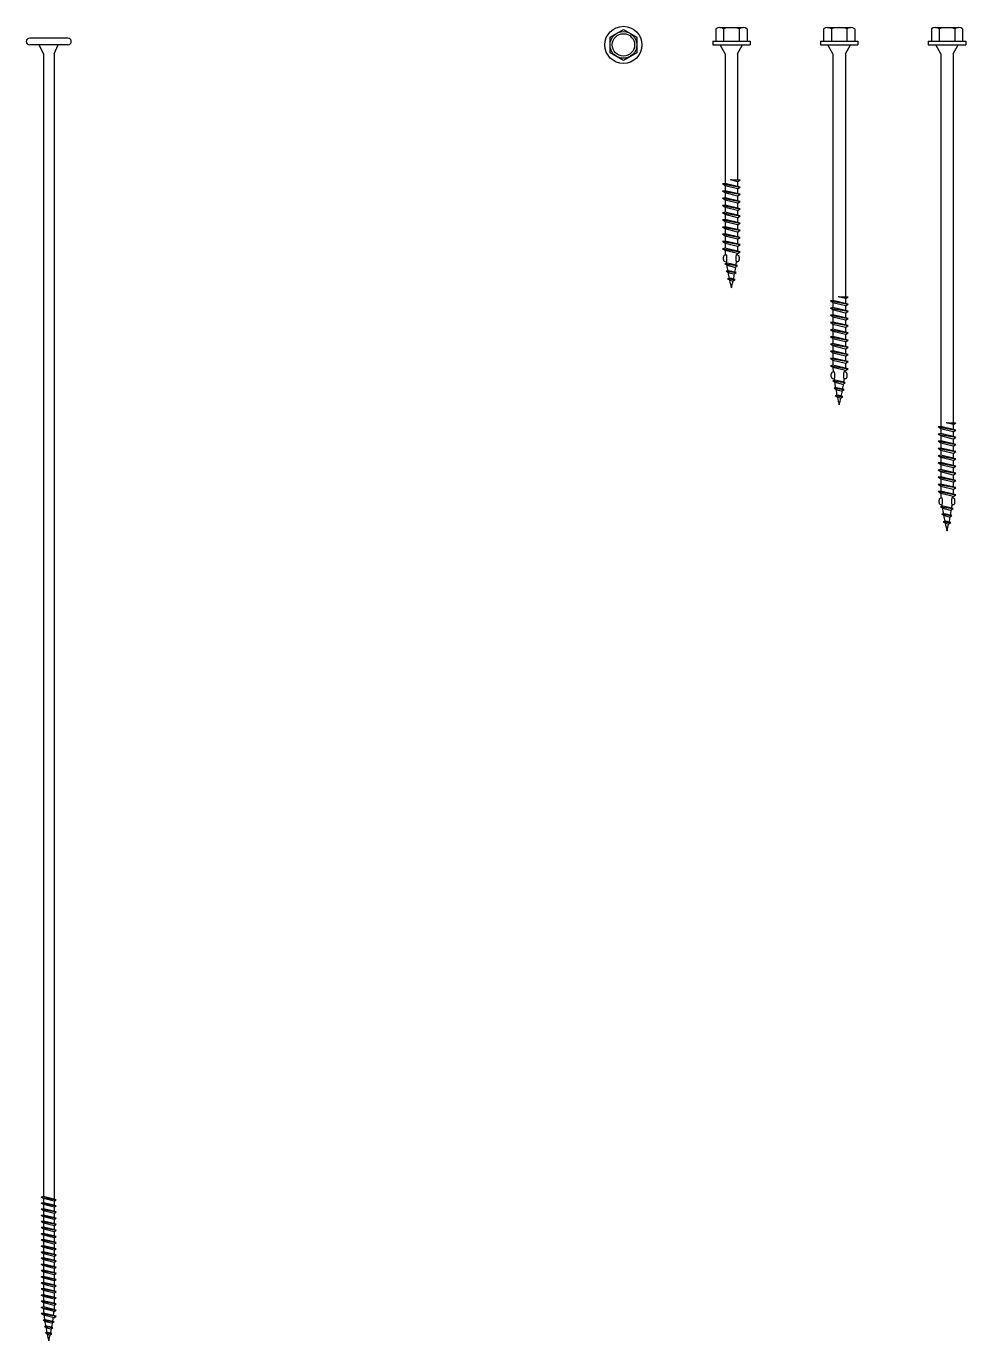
# Model space of a CAD drawing. Header units: inches. Extents: x -2661 to 42767, y -1222 to 9099.
# Drawn here: x 1291.14 to 1304.2, y 1294.44 to 1312.7 of the extents above; entities that cross this region are included whole.
import ezdxf

# ---------------------------------------------------------------- set-up
doc = ezdxf.new("R2010")
doc.units = ezdxf.units.IN
doc.header["$LTSCALE"] = 12
doc.header["$MEASUREMENT"] = 0
doc.layers.add('S-SIMPSON', color=2, linetype='CONTINUOUS')

# ---------------------------------------------------------------- blocks, each defined once
blk = doc.blocks.new('TSL634')
at = {"layer": 'S-SIMPSON'}
for p, q in [((-0.217, 0.224), (-0.217, 0.05)), ((-0.162, 0.24), (0.162, 0.24)), ((-0.108, 0.224), (-0.108, 0.05)), ((0.108, 0.224), (0.108, 0.05)), ((0.217, 0.224), (0.217, 0.05)), ((-0.26, 0.05), (0.26, 0.05)), ((-0.26, 0.05), (-0.26, 0)), ((-0.26, 0), (0.26, 0)), ((-0.087, -0.125), (-0.156, 0)), ((-0.156, 0), (0.156, 0)), ((0.087, -0.125), (0.156, 0)), ((0.26, 0.05), (0.26, 0)), ((-0.087, -0.125), (-0.087, -5.3)), ((0.087, -0.125), (0.087, -5.25)), ((0.087, -5.275), (-0.013, -5.25)), ((0.087, -5.275), (-0.013, -5.25)), ((0.087, -5.275), (-0.013, -5.25)), ((0.087, -5.275), (0.123, -5.25)), ((0.087, -5.275), (0.123, -5.25)), ((0.087, -5.275), (0.123, -5.25)), ((0.087, -5.275), (0.087, -5.341)), ((-0.087, -5.3), (-0.123, -5.306)), ((-0.087, -5.3), (-0.123, -5.306)), ((-0.087, -5.3), (-0.123, -5.306)), ((-0.087, -5.3), (-0.123, -5.306)), ((-0.087, -5.332), (-0.123, -5.306)), ((-0.087, -5.332), (-0.123, -5.306)), ((-0.087, -5.332), (-0.123, -5.306)), ((-0.087, -5.332), (-0.123, -5.306)), ((-0.123, -5.306), (0.123, -5.35)), ((-0.123, -5.306), (0.123, -5.35)), ((-0.123, -5.306), (0.123, -5.35)), ((-0.123, -5.306), (0.123, -5.35)), ((-0.087, -5.4), (-0.123, -5.406)), ((-0.087, -5.4), (-0.123, -5.406)), ((-0.087, -5.4), (-0.123, -5.406)), ((-0.087, -5.4), (-0.123, -5.406)), ((-0.087, -5.4), (-0.123, -5.406)), ((-0.087, -5.432), (-0.123, -5.406)), ((-0.087, -5.432), (-0.123, -5.406)), ((-0.087, -5.432), (-0.123, -5.406)), ((-0.087, -5.432), (-0.123, -5.406)), ((-0.087, -5.432), (-0.123, -5.406)), ((-0.123, -5.406), (0.123, -5.45)), ((-0.123, -5.406), (0.123, -5.45)), ((-0.123, -5.406), (0.123, -5.45)), ((-0.123, -5.406), (0.123, -5.45)), ((-0.123, -5.406), (0.123, -5.45)), ((0.123, -5.35), (-0.087, -5.3)), ((0.123, -5.35), (-0.087, -5.3)), ((0.123, -5.35), (-0.087, -5.3)), ((0.123, -5.35), (-0.087, -5.3)), ((-0.087, -5.332), (-0.087, -5.4)), ((0.087, -5.375), (-0.087, -5.332)), ((0.087, -5.375), (-0.087, -5.332)), ((0.087, -5.375), (-0.087, -5.332)), ((0.087, -5.375), (-0.087, -5.332)), ((0.123, -5.45), (-0.087, -5.4)), ((0.123, -5.45), (-0.087, -5.4)), ((0.123, -5.45), (-0.087, -5.4)), ((0.123, -5.45), (-0.087, -5.4)), ((0.123, -5.45), (-0.087, -5.4)), ((-0.087, -5.432), (-0.087, -5.5)), ((0.087, -5.475), (-0.087, -5.432)), ((0.087, -5.475), (-0.087, -5.432)), ((0.087, -5.475), (-0.087, -5.432)), ((0.087, -5.475), (-0.087, -5.432)), ((0.087, -5.475), (-0.087, -5.432)), ((0.087, -5.375), (0.123, -5.35)), ((0.087, -5.375), (0.123, -5.35)), ((0.087, -5.375), (0.123, -5.35)), ((0.087, -5.375), (0.123, -5.35)), ((0.087, -5.375), (0.087, -5.441)), ((0.087, -5.475), (0.123, -5.45)), ((0.087, -5.475), (0.123, -5.45)), ((0.087, -5.475), (0.123, -5.45)), ((0.087, -5.475), (0.123, -5.45)), ((0.087, -5.475), (0.123, -5.45)), ((0.087, -5.475), (0.087, -5.541)), ((-0.087, -5.5), (-0.123, -5.506)), ((-0.087, -5.5), (-0.123, -5.506)), ((-0.087, -5.5), (-0.123, -5.506)), ((-0.087, -5.5), (-0.123, -5.506)), ((-0.087, -5.532), (-0.123, -5.506)), ((-0.087, -5.532), (-0.123, -5.506)), ((-0.087, -5.532), (-0.123, -5.506)), ((-0.087, -5.532), (-0.123, -5.506)), ((-0.123, -5.506), (0.123, -5.55)), ((-0.123, -5.506), (0.123, -5.55)), ((-0.123, -5.506), (0.123, -5.55)), ((-0.123, -5.506), (0.123, -5.55)), ((-0.087, -5.6), (-0.123, -5.606)), ((-0.087, -5.6), (-0.123, -5.606)), ((-0.087, -5.6), (-0.123, -5.606)), ((-0.087, -5.6), (-0.123, -5.606)), ((-0.087, -5.632), (-0.123, -5.606)), ((-0.087, -5.632), (-0.123, -5.606)), ((-0.087, -5.632), (-0.123, -5.606)), ((-0.087, -5.632), (-0.123, -5.606)), ((-0.123, -5.606), (0.123, -5.65)), ((-0.123, -5.606), (0.123, -5.65)), ((-0.123, -5.606), (0.123, -5.65)), ((-0.123, -5.606), (0.123, -5.65)), ((0.123, -5.55), (-0.087, -5.5)), ((0.123, -5.55), (-0.087, -5.5)), ((0.123, -5.55), (-0.087, -5.5)), ((0.123, -5.55), (-0.087, -5.5)), ((-0.087, -5.532), (-0.087, -5.6)), ((0.087, -5.575), (-0.087, -5.532)), ((0.087, -5.575), (-0.087, -5.532)), ((0.087, -5.575), (-0.087, -5.532)), ((0.087, -5.575), (-0.087, -5.532)), ((0.123, -5.65), (-0.087, -5.6)), ((0.123, -5.65), (-0.087, -5.6)), ((0.123, -5.65), (-0.087, -5.6)), ((0.123, -5.65), (-0.087, -5.6)), ((-0.087, -5.632), (-0.087, -5.7)), ((0.087, -5.675), (-0.087, -5.632)), ((0.087, -5.675), (-0.087, -5.632)), ((0.087, -5.675), (-0.087, -5.632)), ((0.087, -5.675), (-0.087, -5.632)), ((0.087, -5.575), (0.123, -5.55)), ((0.087, -5.575), (0.123, -5.55)), ((0.087, -5.575), (0.123, -5.55)), ((0.087, -5.575), (0.123, -5.55)), ((0.087, -5.575), (0.087, -5.641)), ((0.087, -5.675), (0.123, -5.65)), ((0.087, -5.675), (0.123, -5.65)), ((0.087, -5.675), (0.123, -5.65)), ((0.087, -5.675), (0.123, -5.65)), ((-0.087, -5.7), (-0.123, -5.706)), ((-0.087, -5.7), (-0.123, -5.706)), ((-0.087, -5.7), (-0.123, -5.706)), ((-0.087, -5.7), (-0.123, -5.706)), ((-0.087, -5.732), (-0.123, -5.706)), ((-0.087, -5.732), (-0.123, -5.706)), ((-0.087, -5.732), (-0.123, -5.706)), ((-0.087, -5.732), (-0.123, -5.706)), ((-0.123, -5.706), (0.123, -5.75)), ((-0.123, -5.706), (0.123, -5.75)), ((-0.123, -5.706), (0.123, -5.75)), ((-0.123, -5.706), (0.123, -5.75)), ((-0.087, -5.8), (-0.123, -5.806)), ((-0.087, -5.8), (-0.123, -5.806)), ((-0.087, -5.832), (-0.123, -5.806)), ((-0.087, -5.832), (-0.123, -5.806)), ((-0.123, -5.806), (0.123, -5.85)), ((-0.123, -5.806), (0.123, -5.85)), ((0.123, -5.75), (-0.087, -5.7)), ((0.123, -5.75), (-0.087, -5.7)), ((0.123, -5.75), (-0.087, -5.7)), ((0.123, -5.75), (-0.087, -5.7)), ((-0.087, -5.732), (-0.087, -5.8)), ((0.087, -5.775), (-0.087, -5.732)), ((0.087, -5.775), (-0.087, -5.732)), ((0.087, -5.775), (-0.087, -5.732)), ((0.087, -5.775), (-0.087, -5.732)), ((0.123, -5.85), (-0.087, -5.8)), ((0.123, -5.85), (-0.087, -5.8)), ((-0.087, -5.832), (-0.087, -5.9)), ((0.087, -5.875), (-0.087, -5.832)), ((0.087, -5.875), (-0.087, -5.832)), ((0.087, -5.675), (0.087, -5.741)), ((0.087, -5.775), (0.123, -5.75)), ((0.087, -5.775), (0.123, -5.75)), ((0.087, -5.775), (0.123, -5.75)), ((0.087, -5.775), (0.123, -5.75)), ((0.087, -5.775), (0.087, -5.841)), ((-0.087, -5.9), (-0.123, -5.906)), ((-0.087, -5.9), (-0.123, -5.906)), ((-0.087, -5.932), (-0.123, -5.906)), ((-0.087, -5.932), (-0.123, -5.906)), ((-0.123, -5.906), (0.123, -5.95)), ((-0.123, -5.906), (0.123, -5.95)), ((-0.087, -6), (-0.123, -6.006)), ((-0.087, -6.032), (-0.123, -6.006)), ((-0.123, -6.006), (0.123, -6.05)), ((0.123, -5.95), (-0.087, -5.9)), ((0.123, -5.95), (-0.087, -5.9)), ((-0.087, -5.932), (-0.087, -6)), ((0.087, -5.975), (-0.087, -5.932)), ((0.087, -5.975), (-0.087, -5.932)), ((0.123, -6.05), (-0.087, -6)), ((0.087, -5.875), (0.123, -5.85)), ((0.087, -5.875), (0.123, -5.85)), ((0.087, -5.875), (0.087, -5.941)), ((0.087, -5.975), (0.123, -5.95)), ((0.087, -5.975), (0.123, -5.95)), ((0.087, -5.975), (0.087, -6.041)), ((-0.087, -6.1), (-0.123, -6.106)), ((-0.087, -6.132), (-0.123, -6.106)), ((-0.123, -6.106), (0.123, -6.15)), ((-0.087, -6.2), (-0.123, -6.206)), ((-0.087, -6.232), (-0.123, -6.206)), ((-0.123, -6.206), (0.123, -6.25)), ((-0.087, -6.032), (-0.087, -6.1)), ((0.087, -6.075), (-0.087, -6.032)), ((0.123, -6.15), (-0.087, -6.1)), ((-0.087, -6.132), (-0.087, -6.2)), ((0.087, -6.175), (-0.087, -6.132)), ((0.123, -6.25), (-0.087, -6.2)), ((0.087, -6.075), (0.123, -6.05)), ((0.087, -6.075), (0.087, -6.141)), ((0.087, -6.175), (0.123, -6.15)), ((0.087, -6.175), (0.087, -6.241)), ((-0.111, -6.356), (-0.111, -6.324)), ((-0.087, -6.232), (-0.087, -6.25)), ((0.087, -6.275), (-0.087, -6.232)), ((-0.079, -6.293), (-0.065, -6.293)), ((-0.079, -6.387), (-0.065, -6.387)), ((0.079, -6.293), (0.065, -6.293)), ((0.079, -6.387), (0.065, -6.387)), ((0.087, -6.275), (0.123, -6.25)), ((0.111, -6.356), (0.111, -6.324)), ((-0.053, -6.408), (-0.09, -6.415)), ((-0.054, -6.44), (-0.09, -6.415)), ((-0.09, -6.415), (0.085, -6.441)), ((-0.034, -6.512), (-0.072, -6.519)), ((-0.036, -6.544), (-0.072, -6.519)), ((-0.072, -6.519), (0.068, -6.537)), ((0.049, -6.466), (-0.054, -6.44)), ((0.085, -6.441), (-0.053, -6.408)), ((0.033, -6.561), (-0.036, -6.544)), ((0.068, -6.537), (-0.034, -6.512)), ((0.033, -6.561), (0.068, -6.537)), ((0.049, -6.466), (0.085, -6.441)), ((-0.016, -6.617), (-0.054, -6.624)), ((-0.018, -6.649), (-0.054, -6.624)), ((-0.054, -6.624), (0.051, -6.633)), ((0.016, -6.657), (-0.018, -6.649)), ((0.051, -6.633), (-0.016, -6.617)), ((0.016, -6.657), (0.051, -6.633))]:
    blk.add_line(p, q, dxfattribs=at)
for points in [[(0, -5.25), (-0.013, -5.25)], [(0, -5.25), (0.123, -5.25)]]:
    blk.add_lwpolyline(points, dxfattribs=at)
for centre, radius, start, end in [((-0.162, 0.138), 0.102, 57.7958, 122.2042), ((0, -0.143), 0.383, 73.5736, 106.4264), ((0.162, 0.138), 0.102, 57.7958, 122.2042), ((-0.079, -6.324), 0.0312, 90, 180), ((-0.079, -6.356), 0.0312, 180, 270), ((2.879, -5.992), 2.977, 184.9808, 185.8188), ((2.879, -5.992), 2.977, 187.6321, 188.0964), ((-0.343, -6.34), 0.282, 350.432, 9.568), ((0.343, -6.34), 0.282, 170.432, 189.568), ((-2.879, -5.992), 2.977, 351.4143, 352.3679), ((0.079, -6.324), 0.0312, 0, 90), ((0.079, -6.356), 0.0312, 270, 0), ((-2.879, -5.992), 2.977, 354.1812, 354.5481), ((2.879, -5.992), 2.977, 188.5029, 190.1389), ((2.879, -5.992), 2.977, 190.5327, 192.1798), ((-2.879, -5.992), 2.977, 347.6645, 349.1255), ((-2.879, -5.992), 2.977, 349.5372, 351.0028), ((2.879, -5.992), 2.977, 192.6368, 194.7605), ((-2.879, -5.992), 2.977, 345.2395, 347.1882)]:
    blk.add_arc(centre, radius, start, end, dxfattribs=at)
blk = doc.blocks.new('TSL005')
at = {"layer": 'S-SIMPSON'}
for p, q in [((-0.217, 0.224), (-0.217, 0.05)), ((-0.162, 0.24), (0.162, 0.24)), ((-0.108, 0.224), (-0.108, 0.05)), ((0.108, 0.224), (0.108, 0.05)), ((0.217, 0.224), (0.217, 0.05)), ((-0.26, 0.05), (-0.26, 0)), ((-0.26, 0.05), (0.26, 0.05)), ((-0.26, 0), (0.26, 0)), ((-0.156, 0), (0.156, 0)), ((-0.087, -0.125), (-0.156, 0)), ((0.087, -0.125), (0.156, 0)), ((0.26, 0.05), (0.26, 0)), ((-0.087, -0.125), (-0.087, -3.55)), ((0.087, -0.125), (0.087, -3.5)), ((-0.087, -3.55), (-0.123, -3.556)), ((-0.087, -3.55), (-0.123, -3.556)), ((-0.087, -3.55), (-0.123, -3.556)), ((-0.087, -3.55), (-0.123, -3.556)), ((-0.123, -3.556), (0.123, -3.6)), ((-0.123, -3.556), (0.123, -3.6)), ((-0.123, -3.556), (0.123, -3.6)), ((-0.123, -3.556), (0.123, -3.6)), ((-0.087, -3.582), (-0.123, -3.556)), ((-0.087, -3.582), (-0.123, -3.556)), ((-0.087, -3.582), (-0.123, -3.556)), ((-0.087, -3.582), (-0.123, -3.556)), ((-0.087, -3.65), (-0.123, -3.656)), ((-0.087, -3.65), (-0.123, -3.656)), ((-0.087, -3.65), (-0.123, -3.656)), ((-0.087, -3.65), (-0.123, -3.656)), ((-0.087, -3.65), (-0.123, -3.656)), ((0.123, -3.6), (-0.087, -3.55)), ((0.123, -3.6), (-0.087, -3.55)), ((0.123, -3.6), (-0.087, -3.55)), ((0.123, -3.6), (-0.087, -3.55)), ((0.087, -3.625), (-0.087, -3.582)), ((0.087, -3.625), (-0.087, -3.582)), ((0.087, -3.625), (-0.087, -3.582)), ((0.087, -3.625), (-0.087, -3.582)), ((-0.087, -3.582), (-0.087, -3.65)), ((0.123, -3.7), (-0.087, -3.65)), ((0.123, -3.7), (-0.087, -3.65)), ((0.123, -3.7), (-0.087, -3.65)), ((0.123, -3.7), (-0.087, -3.65)), ((0.123, -3.7), (-0.087, -3.65)), ((0.087, -3.525), (-0.013, -3.5)), ((0.087, -3.525), (-0.013, -3.5)), ((0.087, -3.525), (-0.013, -3.5)), ((0.087, -3.525), (0.123, -3.5)), ((0.087, -3.525), (0.123, -3.5)), ((0.087, -3.525), (0.123, -3.5)), ((0.087, -3.525), (0.087, -3.591)), ((0.087, -3.625), (0.123, -3.6)), ((0.087, -3.625), (0.123, -3.6)), ((0.087, -3.625), (0.123, -3.6)), ((0.087, -3.625), (0.123, -3.6)), ((0.087, -3.625), (0.087, -3.691)), ((-0.123, -3.656), (0.123, -3.7)), ((-0.123, -3.656), (0.123, -3.7)), ((-0.123, -3.656), (0.123, -3.7)), ((-0.123, -3.656), (0.123, -3.7)), ((-0.123, -3.656), (0.123, -3.7)), ((-0.087, -3.682), (-0.123, -3.656)), ((-0.087, -3.682), (-0.123, -3.656)), ((-0.087, -3.682), (-0.123, -3.656)), ((-0.087, -3.682), (-0.123, -3.656)), ((-0.087, -3.682), (-0.123, -3.656)), ((-0.087, -3.75), (-0.123, -3.756)), ((-0.087, -3.75), (-0.123, -3.756)), ((-0.087, -3.75), (-0.123, -3.756)), ((-0.087, -3.75), (-0.123, -3.756)), ((-0.123, -3.756), (0.123, -3.8)), ((-0.123, -3.756), (0.123, -3.8)), ((-0.123, -3.756), (0.123, -3.8)), ((-0.123, -3.756), (0.123, -3.8)), ((-0.087, -3.782), (-0.123, -3.756)), ((-0.087, -3.782), (-0.123, -3.756)), ((-0.087, -3.782), (-0.123, -3.756)), ((-0.087, -3.782), (-0.123, -3.756)), ((0.087, -3.725), (-0.087, -3.682)), ((0.087, -3.725), (-0.087, -3.682)), ((0.087, -3.725), (-0.087, -3.682)), ((0.087, -3.725), (-0.087, -3.682)), ((0.087, -3.725), (-0.087, -3.682)), ((-0.087, -3.682), (-0.087, -3.75)), ((0.123, -3.8), (-0.087, -3.75)), ((0.123, -3.8), (-0.087, -3.75)), ((0.123, -3.8), (-0.087, -3.75)), ((0.123, -3.8), (-0.087, -3.75)), ((0.087, -3.825), (-0.087, -3.782)), ((0.087, -3.825), (-0.087, -3.782)), ((0.087, -3.825), (-0.087, -3.782)), ((0.087, -3.825), (-0.087, -3.782)), ((-0.087, -3.782), (-0.087, -3.85)), ((0.087, -3.725), (0.123, -3.7)), ((0.087, -3.725), (0.123, -3.7)), ((0.087, -3.725), (0.123, -3.7)), ((0.087, -3.725), (0.123, -3.7)), ((0.087, -3.725), (0.123, -3.7)), ((0.087, -3.725), (0.087, -3.791)), ((0.087, -3.825), (0.123, -3.8)), ((0.087, -3.825), (0.123, -3.8)), ((0.087, -3.825), (0.123, -3.8)), ((0.087, -3.825), (0.123, -3.8)), ((0.087, -3.825), (0.087, -3.891)), ((-0.087, -3.85), (-0.123, -3.856)), ((-0.087, -3.85), (-0.123, -3.856)), ((-0.087, -3.85), (-0.123, -3.856)), ((-0.087, -3.85), (-0.123, -3.856)), ((-0.123, -3.856), (0.123, -3.9)), ((-0.123, -3.856), (0.123, -3.9)), ((-0.123, -3.856), (0.123, -3.9)), ((-0.123, -3.856), (0.123, -3.9)), ((-0.087, -3.882), (-0.123, -3.856)), ((-0.087, -3.882), (-0.123, -3.856)), ((-0.087, -3.882), (-0.123, -3.856)), ((-0.087, -3.882), (-0.123, -3.856)), ((-0.087, -3.95), (-0.123, -3.956)), ((-0.087, -3.95), (-0.123, -3.956)), ((-0.087, -3.95), (-0.123, -3.956)), ((-0.087, -3.95), (-0.123, -3.956)), ((-0.123, -3.956), (0.123, -4)), ((-0.123, -3.956), (0.123, -4)), ((-0.123, -3.956), (0.123, -4)), ((-0.123, -3.956), (0.123, -4)), ((-0.087, -3.982), (-0.123, -3.956)), ((-0.087, -3.982), (-0.123, -3.956)), ((-0.087, -3.982), (-0.123, -3.956)), ((-0.087, -3.982), (-0.123, -3.956)), ((0.123, -3.9), (-0.087, -3.85)), ((0.123, -3.9), (-0.087, -3.85)), ((0.123, -3.9), (-0.087, -3.85)), ((0.123, -3.9), (-0.087, -3.85)), ((0.087, -3.925), (-0.087, -3.882)), ((0.087, -3.925), (-0.087, -3.882)), ((0.087, -3.925), (-0.087, -3.882)), ((0.087, -3.925), (-0.087, -3.882)), ((-0.087, -3.882), (-0.087, -3.95)), ((0.123, -4), (-0.087, -3.95)), ((0.123, -4), (-0.087, -3.95)), ((0.123, -4), (-0.087, -3.95)), ((0.123, -4), (-0.087, -3.95)), ((0.087, -4.025), (-0.087, -3.982)), ((0.087, -4.025), (-0.087, -3.982)), ((0.087, -4.025), (-0.087, -3.982)), ((0.087, -4.025), (-0.087, -3.982)), ((-0.087, -3.982), (-0.087, -4.05)), ((0.087, -3.925), (0.123, -3.9)), ((0.087, -3.925), (0.123, -3.9)), ((0.087, -3.925), (0.123, -3.9)), ((0.087, -3.925), (0.123, -3.9)), ((0.087, -3.925), (0.087, -3.991)), ((0.087, -4.025), (0.123, -4)), ((0.087, -4.025), (0.123, -4)), ((0.087, -4.025), (0.123, -4)), ((0.087, -4.025), (0.123, -4)), ((-0.087, -4.05), (-0.123, -4.056)), ((-0.087, -4.05), (-0.123, -4.056)), ((-0.123, -4.056), (0.123, -4.1)), ((-0.123, -4.056), (0.123, -4.1)), ((-0.087, -4.082), (-0.123, -4.056)), ((-0.087, -4.082), (-0.123, -4.056)), ((-0.087, -4.15), (-0.123, -4.156)), ((-0.087, -4.15), (-0.123, -4.156)), ((-0.123, -4.156), (0.123, -4.2)), ((-0.123, -4.156), (0.123, -4.2)), ((-0.087, -4.182), (-0.123, -4.156)), ((-0.087, -4.182), (-0.123, -4.156)), ((0.123, -4.1), (-0.087, -4.05)), ((0.123, -4.1), (-0.087, -4.05)), ((0.087, -4.125), (-0.087, -4.082)), ((0.087, -4.125), (-0.087, -4.082)), ((-0.087, -4.082), (-0.087, -4.15)), ((0.123, -4.2), (-0.087, -4.15)), ((0.123, -4.2), (-0.087, -4.15)), ((0.087, -4.225), (-0.087, -4.182)), ((0.087, -4.225), (-0.087, -4.182)), ((-0.087, -4.182), (-0.087, -4.25)), ((0.087, -4.025), (0.087, -4.091)), ((0.087, -4.125), (0.123, -4.1)), ((0.087, -4.125), (0.123, -4.1)), ((0.087, -4.125), (0.087, -4.191)), ((-0.087, -4.25), (-0.123, -4.256)), ((-0.123, -4.256), (0.123, -4.3)), ((-0.087, -4.282), (-0.123, -4.256)), ((-0.087, -4.35), (-0.123, -4.356)), ((-0.123, -4.356), (0.123, -4.4)), ((-0.087, -4.382), (-0.123, -4.356)), ((0.123, -4.3), (-0.087, -4.25)), ((0.087, -4.325), (-0.087, -4.282)), ((-0.087, -4.282), (-0.087, -4.35)), ((0.123, -4.4), (-0.087, -4.35)), ((0.087, -4.425), (-0.087, -4.382)), ((-0.087, -4.382), (-0.087, -4.45)), ((0.087, -4.225), (0.123, -4.2)), ((0.087, -4.225), (0.123, -4.2)), ((0.087, -4.225), (0.087, -4.291)), ((0.087, -4.325), (0.123, -4.3)), ((0.087, -4.325), (0.087, -4.391)), ((-0.087, -4.45), (-0.123, -4.456)), ((-0.123, -4.456), (0.123, -4.5)), ((-0.087, -4.482), (-0.123, -4.456)), ((0.123, -4.5), (-0.087, -4.45)), ((0.087, -4.525), (-0.087, -4.482)), ((-0.087, -4.482), (-0.087, -4.5)), ((-0.079, -4.543), (-0.065, -4.543)), ((0.079, -4.543), (0.065, -4.543)), ((0.087, -4.425), (0.123, -4.4)), ((0.087, -4.425), (0.087, -4.491)), ((0.087, -4.525), (0.123, -4.5)), ((-0.111, -4.606), (-0.111, -4.574)), ((-0.053, -4.658), (-0.09, -4.665)), ((-0.09, -4.665), (0.085, -4.691)), ((-0.054, -4.69), (-0.09, -4.665)), ((-0.079, -4.637), (-0.065, -4.637)), ((0.049, -4.716), (-0.054, -4.69)), ((0.085, -4.691), (-0.053, -4.658)), ((0.049, -4.716), (0.085, -4.691)), ((0.079, -4.637), (0.065, -4.637)), ((0.111, -4.606), (0.111, -4.574)), ((-0.034, -4.762), (-0.072, -4.769)), ((-0.072, -4.769), (0.068, -4.787)), ((-0.036, -4.794), (-0.072, -4.769)), ((-0.016, -4.867), (-0.054, -4.874)), ((-0.054, -4.874), (0.051, -4.883)), ((-0.018, -4.899), (-0.054, -4.874)), ((0.033, -4.811), (-0.036, -4.794)), ((0.068, -4.787), (-0.034, -4.762)), ((0.016, -4.907), (-0.018, -4.899)), ((0.051, -4.883), (-0.016, -4.867)), ((0.016, -4.907), (0.051, -4.883)), ((0.033, -4.811), (0.068, -4.787))]:
    blk.add_line(p, q, dxfattribs=at)
for points in [[(0, -3.5), (-0.013, -3.5)], [(0, -3.5), (0.123, -3.5)]]:
    blk.add_lwpolyline(points, dxfattribs=at)
for centre, radius, start, end in [((-0.162, 0.138), 0.102, 57.7958, 122.2042), ((0, -0.143), 0.383, 73.5736, 106.4264), ((0.162, 0.138), 0.102, 57.7958, 122.2042), ((-0.079, -4.574), 0.0312, 90, 180), ((2.879, -4.242), 2.977, 184.9808, 185.8188), ((-0.343, -4.59), 0.282, 350.432, 9.568), ((0.343, -4.59), 0.282, 170.432, 189.568), ((0.079, -4.574), 0.0312, 0, 90), ((-2.879, -4.242), 2.977, 354.1812, 354.5481), ((-0.079, -4.606), 0.0312, 180, 270), ((2.879, -4.242), 2.977, 187.6321, 188.0964), ((2.879, -4.242), 2.977, 188.5029, 190.1389), ((-2.879, -4.242), 2.977, 349.5372, 351.0028), ((-2.879, -4.242), 2.977, 351.4143, 352.3679), ((0.079, -4.606), 0.0312, 270, 0), ((2.879, -4.242), 2.977, 190.5327, 192.1798), ((2.879, -4.242), 2.977, 192.6368, 194.7605), ((-2.879, -4.242), 2.977, 345.2395, 347.1882), ((-2.879, -4.242), 2.977, 347.6645, 349.1255)]:
    blk.add_arc(centre, radius, start, end, dxfattribs=at)
blk = doc.blocks.new('TSL338')
at = {"layer": 'S-SIMPSON'}
for p, q in [((-0.217, 0.224), (-0.217, 0.05)), ((-0.162, 0.24), (0.162, 0.24)), ((-0.108, 0.224), (-0.108, 0.05)), ((0.108, 0.224), (0.108, 0.05)), ((0.217, 0.224), (0.217, 0.05)), ((-0.26, 0.05), (0.26, 0.05)), ((-0.26, 0.05), (-0.26, 0)), ((-0.26, 0), (0.26, 0)), ((-0.087, -0.125), (-0.156, 0)), ((-0.156, 0), (0.156, 0)), ((0.087, -0.125), (0.156, 0)), ((0.26, 0.05), (0.26, 0)), ((-0.087, -0.125), (-0.087, -1.925)), ((0.087, -0.125), (0.087, -1.875)), ((-0.087, -1.925), (-0.123, -1.931)), ((-0.087, -1.925), (-0.123, -1.931)), ((-0.087, -1.925), (-0.123, -1.931)), ((-0.087, -1.925), (-0.123, -1.931)), ((-0.087, -1.957), (-0.123, -1.931)), ((-0.087, -1.957), (-0.123, -1.931)), ((-0.087, -1.957), (-0.123, -1.931)), ((-0.087, -1.957), (-0.123, -1.931)), ((-0.123, -1.931), (0.123, -1.975)), ((-0.123, -1.931), (0.123, -1.975)), ((-0.123, -1.931), (0.123, -1.975)), ((-0.123, -1.931), (0.123, -1.975)), ((0.123, -1.975), (-0.087, -1.925)), ((0.123, -1.975), (-0.087, -1.925)), ((0.123, -1.975), (-0.087, -1.925)), ((0.123, -1.975), (-0.087, -1.925)), ((-0.087, -1.957), (-0.087, -2.025)), ((0.087, -2), (-0.087, -1.957)), ((0.087, -2), (-0.087, -1.957)), ((0.087, -2), (-0.087, -1.957)), ((0.087, -2), (-0.087, -1.957)), ((0.087, -1.9), (-0.013, -1.875)), ((0.087, -1.9), (-0.013, -1.875)), ((0.087, -1.9), (-0.013, -1.875)), ((0.087, -1.9), (0.123, -1.875)), ((0.087, -1.9), (0.123, -1.875)), ((0.087, -1.9), (0.123, -1.875)), ((0.087, -1.9), (0.087, -1.966)), ((0.087, -2), (0.123, -1.975)), ((0.087, -2), (0.123, -1.975)), ((0.087, -2), (0.123, -1.975)), ((0.087, -2), (0.123, -1.975)), ((0.087, -2), (0.087, -2.066)), ((-0.087, -2.025), (-0.123, -2.031)), ((-0.087, -2.025), (-0.123, -2.031)), ((-0.087, -2.025), (-0.123, -2.031)), ((-0.087, -2.025), (-0.123, -2.031)), ((-0.087, -2.025), (-0.123, -2.031)), ((-0.087, -2.057), (-0.123, -2.031)), ((-0.087, -2.057), (-0.123, -2.031)), ((-0.087, -2.057), (-0.123, -2.031)), ((-0.087, -2.057), (-0.123, -2.031)), ((-0.087, -2.057), (-0.123, -2.031)), ((-0.123, -2.031), (0.123, -2.075)), ((-0.123, -2.031), (0.123, -2.075)), ((-0.123, -2.031), (0.123, -2.075)), ((-0.123, -2.031), (0.123, -2.075)), ((-0.123, -2.031), (0.123, -2.075)), ((-0.087, -2.125), (-0.123, -2.131)), ((-0.087, -2.125), (-0.123, -2.131)), ((-0.087, -2.125), (-0.123, -2.131)), ((-0.087, -2.125), (-0.123, -2.131)), ((-0.087, -2.157), (-0.123, -2.131)), ((-0.087, -2.157), (-0.123, -2.131)), ((-0.087, -2.157), (-0.123, -2.131)), ((-0.087, -2.157), (-0.123, -2.131)), ((-0.123, -2.131), (0.123, -2.175)), ((-0.123, -2.131), (0.123, -2.175)), ((-0.123, -2.131), (0.123, -2.175)), ((-0.123, -2.131), (0.123, -2.175)), ((0.123, -2.075), (-0.087, -2.025)), ((0.123, -2.075), (-0.087, -2.025)), ((0.123, -2.075), (-0.087, -2.025)), ((0.123, -2.075), (-0.087, -2.025)), ((0.123, -2.075), (-0.087, -2.025)), ((-0.087, -2.057), (-0.087, -2.125)), ((0.087, -2.1), (-0.087, -2.057)), ((0.087, -2.1), (-0.087, -2.057)), ((0.087, -2.1), (-0.087, -2.057)), ((0.087, -2.1), (-0.087, -2.057)), ((0.087, -2.1), (-0.087, -2.057)), ((0.123, -2.175), (-0.087, -2.125)), ((0.123, -2.175), (-0.087, -2.125)), ((0.123, -2.175), (-0.087, -2.125)), ((-0.087, -2.157), (-0.087, -2.225)), ((0.087, -2.2), (-0.087, -2.157)), ((0.087, -2.2), (-0.087, -2.157)), ((0.087, -2.2), (-0.087, -2.157)), ((0.087, -2.2), (-0.087, -2.157)), ((0.087, -2.1), (0.123, -2.075)), ((0.087, -2.1), (0.123, -2.075)), ((0.087, -2.1), (0.123, -2.075)), ((0.087, -2.1), (0.123, -2.075)), ((0.087, -2.1), (0.123, -2.075)), ((0.087, -2.1), (0.087, -2.166)), ((0.123, -2.175), (0.087, -2.166)), ((0.087, -2.2), (0.123, -2.175)), ((0.087, -2.2), (0.123, -2.175)), ((0.087, -2.2), (0.123, -2.175)), ((0.087, -2.2), (0.123, -2.175)), ((-0.087, -2.225), (-0.123, -2.231)), ((-0.087, -2.225), (-0.123, -2.231)), ((-0.087, -2.225), (-0.123, -2.231)), ((-0.087, -2.225), (-0.123, -2.231)), ((-0.087, -2.257), (-0.123, -2.231)), ((-0.087, -2.257), (-0.123, -2.231)), ((-0.087, -2.257), (-0.123, -2.231)), ((-0.087, -2.257), (-0.123, -2.231)), ((-0.123, -2.231), (0.123, -2.275)), ((-0.123, -2.231), (0.123, -2.275)), ((-0.123, -2.231), (0.123, -2.275)), ((-0.123, -2.231), (0.123, -2.275)), ((-0.087, -2.325), (-0.123, -2.331)), ((-0.087, -2.325), (-0.123, -2.331)), ((-0.087, -2.325), (-0.123, -2.331)), ((-0.087, -2.325), (-0.123, -2.331)), ((-0.087, -2.357), (-0.123, -2.331)), ((-0.087, -2.357), (-0.123, -2.331)), ((-0.087, -2.357), (-0.123, -2.331)), ((-0.087, -2.357), (-0.123, -2.331)), ((-0.123, -2.331), (0.123, -2.375)), ((-0.123, -2.331), (0.123, -2.375)), ((-0.123, -2.331), (0.123, -2.375)), ((-0.123, -2.331), (0.123, -2.375)), ((0.123, -2.275), (-0.087, -2.225)), ((0.123, -2.275), (-0.087, -2.225)), ((0.123, -2.275), (-0.087, -2.225)), ((0.123, -2.275), (-0.087, -2.225)), ((-0.087, -2.257), (-0.087, -2.325)), ((0.087, -2.3), (-0.087, -2.257)), ((0.087, -2.3), (-0.087, -2.257)), ((0.087, -2.3), (-0.087, -2.257)), ((0.087, -2.3), (-0.087, -2.257)), ((0.123, -2.375), (-0.087, -2.325)), ((0.123, -2.375), (-0.087, -2.325)), ((0.123, -2.375), (-0.087, -2.325)), ((0.123, -2.375), (-0.087, -2.325)), ((-0.087, -2.357), (-0.087, -2.425)), ((0.087, -2.4), (-0.087, -2.357)), ((0.087, -2.4), (-0.087, -2.357)), ((0.087, -2.4), (-0.087, -2.357)), ((0.087, -2.4), (-0.087, -2.357)), ((0.087, -2.2), (0.087, -2.266)), ((0.087, -2.3), (0.123, -2.275)), ((0.087, -2.3), (0.123, -2.275)), ((0.087, -2.3), (0.123, -2.275)), ((0.087, -2.3), (0.123, -2.275)), ((0.087, -2.3), (0.087, -2.366)), ((-0.087, -2.425), (-0.123, -2.431)), ((-0.087, -2.425), (-0.123, -2.431)), ((-0.087, -2.457), (-0.123, -2.431)), ((-0.087, -2.457), (-0.123, -2.431)), ((-0.123, -2.431), (0.123, -2.475)), ((-0.123, -2.431), (0.123, -2.475)), ((-0.087, -2.525), (-0.123, -2.531)), ((-0.087, -2.525), (-0.123, -2.531)), ((-0.087, -2.557), (-0.123, -2.531)), ((-0.087, -2.557), (-0.123, -2.531)), ((-0.123, -2.531), (0.123, -2.575)), ((-0.123, -2.531), (0.123, -2.575)), ((0.123, -2.475), (-0.087, -2.425)), ((0.123, -2.475), (-0.087, -2.425)), ((-0.087, -2.457), (-0.087, -2.525)), ((0.087, -2.5), (-0.087, -2.457)), ((0.087, -2.5), (-0.087, -2.457)), ((0.123, -2.575), (-0.087, -2.525)), ((0.123, -2.575), (-0.087, -2.525)), ((0.087, -2.4), (0.123, -2.375)), ((0.087, -2.4), (0.123, -2.375)), ((0.087, -2.4), (0.123, -2.375)), ((0.087, -2.4), (0.123, -2.375)), ((0.087, -2.4), (0.087, -2.466)), ((0.087, -2.5), (0.123, -2.475)), ((0.087, -2.5), (0.123, -2.475)), ((0.087, -2.5), (0.087, -2.566)), ((-0.087, -2.625), (-0.123, -2.631)), ((-0.087, -2.657), (-0.123, -2.631)), ((-0.123, -2.631), (0.123, -2.675)), ((-0.087, -2.725), (-0.123, -2.731)), ((-0.087, -2.757), (-0.123, -2.731)), ((-0.123, -2.731), (0.123, -2.775)), ((-0.087, -2.557), (-0.087, -2.625)), ((0.087, -2.6), (-0.087, -2.557)), ((0.087, -2.6), (-0.087, -2.557)), ((0.123, -2.675), (-0.087, -2.625)), ((-0.087, -2.657), (-0.087, -2.725)), ((0.087, -2.7), (-0.087, -2.657)), ((0.123, -2.775), (-0.087, -2.725)), ((0.087, -2.6), (0.123, -2.575)), ((0.087, -2.6), (0.123, -2.575)), ((0.087, -2.6), (0.087, -2.666)), ((0.087, -2.7), (0.123, -2.675)), ((0.087, -2.7), (0.087, -2.766)), ((-0.087, -2.825), (-0.123, -2.831)), ((-0.087, -2.857), (-0.123, -2.831)), ((-0.123, -2.831), (0.123, -2.875)), ((-0.087, -2.757), (-0.087, -2.825)), ((0.087, -2.8), (-0.087, -2.757)), ((0.123, -2.875), (-0.087, -2.825)), ((-0.087, -2.857), (-0.087, -2.875)), ((0.087, -2.9), (-0.087, -2.857)), ((-0.079, -2.918), (-0.065, -2.918)), ((0.079, -2.918), (0.065, -2.918)), ((0.087, -2.8), (0.123, -2.775)), ((0.087, -2.8), (0.087, -2.866)), ((0.087, -2.9), (0.123, -2.875)), ((-0.111, -2.981), (-0.111, -2.949)), ((-0.053, -3.033), (-0.09, -3.04)), ((-0.054, -3.065), (-0.09, -3.04)), ((-0.09, -3.04), (0.085, -3.066)), ((-0.079, -3.012), (-0.065, -3.012)), ((0.049, -3.091), (-0.054, -3.065)), ((0.085, -3.066), (-0.053, -3.033)), ((0.049, -3.091), (0.085, -3.066)), ((0.079, -3.012), (0.065, -3.012)), ((0.111, -2.981), (0.111, -2.949)), ((-0.034, -3.137), (-0.072, -3.144)), ((-0.036, -3.169), (-0.072, -3.144)), ((-0.072, -3.144), (0.068, -3.162)), ((-0.016, -3.242), (-0.054, -3.249)), ((-0.018, -3.274), (-0.054, -3.249)), ((-0.054, -3.249), (0.051, -3.258)), ((0.033, -3.186), (-0.036, -3.169)), ((0.068, -3.162), (-0.034, -3.137)), ((0.016, -3.282), (-0.018, -3.274)), ((0.051, -3.258), (-0.016, -3.242)), ((0.016, -3.282), (0.051, -3.258)), ((0.033, -3.186), (0.068, -3.162))]:
    blk.add_line(p, q, dxfattribs=at)
for points in [[(0, -1.875), (-0.013, -1.875)], [(0, -1.875), (0.123, -1.875)]]:
    blk.add_lwpolyline(points, dxfattribs=at)
for centre, radius, start, end in [((-0.162, 0.138), 0.102, 57.7958, 122.2042), ((0, -0.143), 0.383, 73.5736, 106.4264), ((0.162, 0.138), 0.102, 57.7958, 122.2042), ((-0.079, -2.949), 0.0312, 90, 180), ((2.879, -2.617), 2.977, 184.9808, 185.8188), ((-0.343, -2.965), 0.282, 350.432, 9.568), ((0.343, -2.965), 0.282, 170.432, 189.568), ((0.079, -2.949), 0.0312, 0, 90), ((-2.879, -2.617), 2.977, 354.1812, 354.5481), ((-0.079, -2.981), 0.0312, 180, 270), ((2.879, -2.617), 2.977, 187.6321, 188.0964), ((2.879, -2.617), 2.977, 188.5029, 190.1389), ((-2.879, -2.617), 2.977, 349.5372, 351.0028), ((-2.879, -2.617), 2.977, 351.4143, 352.3679), ((0.079, -2.981), 0.0312, 270, 0), ((2.879, -2.617), 2.977, 190.5327, 192.1798), ((2.879, -2.617), 2.977, 192.6368, 194.7605), ((-2.879, -2.617), 2.977, 345.2395, 347.1882), ((-2.879, -2.617), 2.977, 347.6645, 349.1255)]:
    blk.add_arc(centre, radius, start, end, dxfattribs=at)
blk = doc.blocks.new('TSL')
at = {"layer": 'S-SIMPSON'}
for p, q in [((-0.186, 0.108), (0, 0.215)), ((0, 0.215), (0.186, 0.108)), ((-0.186, -0.108), (-0.186, 0.108)), ((0.186, 0.108), (0.186, -0.108)), ((0, -0.215), (-0.186, -0.108)), ((0.186, -0.108), (0, -0.215))]:
    blk.add_line(p, q, dxfattribs=at)
for radius in [0.258, 0.186, 0.155]:
    blk.add_circle((0, 0), radius, dxfattribs=at)
blk = doc.blocks.new('HLGM018')
at = {"layer": 'S-SIMPSON'}
for p, q in [((0.258, 0.094), (-0.273, 0.094)), ((0.258, 0), (-0.273, 0)), ((-0.082, -0.125), (-0.141, 0)), ((-0.082, -0.125), (-0.082, -15.998)), ((0.066, -0.125), (0.125, 0)), ((0.066, -0.125), (0.066, -16.033)), ((-0.082, -15.998), (-0.113, -16.004)), ((-0.082, -15.998), (-0.113, -16.004)), ((-0.082, -15.998), (-0.113, -16.004)), ((-0.082, -15.998), (-0.113, -16.004)), ((-0.082, -16.025), (-0.113, -16.004)), ((-0.082, -16.025), (-0.113, -16.004)), ((-0.082, -16.025), (-0.113, -16.004)), ((-0.082, -16.025), (-0.113, -16.004)), ((-0.113, -16.004), (0.097, -16.041)), ((-0.113, -16.004), (0.097, -16.041)), ((-0.113, -16.004), (0.097, -16.041)), ((-0.113, -16.004), (0.097, -16.041)), ((0.097, -16.041), (-0.082, -15.998)), ((0.097, -16.041), (-0.082, -15.998)), ((0.097, -16.041), (-0.082, -15.998)), ((0.097, -16.041), (-0.082, -15.998)), ((-0.082, -16.025), (-0.082, -16.083)), ((0.066, -16.062), (-0.082, -16.025)), ((0.066, -16.062), (-0.082, -16.025)), ((0.066, -16.062), (-0.082, -16.025)), ((0.066, -16.062), (-0.082, -16.025)), ((0.066, -16.062), (0.097, -16.041)), ((0.066, -16.062), (0.097, -16.041)), ((0.066, -16.062), (0.097, -16.041)), ((0.066, -16.062), (0.097, -16.041)), ((0.066, -16.062), (0.066, -16.118)), ((-0.082, -16.083), (-0.113, -16.089)), ((-0.082, -16.083), (-0.113, -16.089)), ((-0.082, -16.083), (-0.113, -16.089)), ((-0.082, -16.083), (-0.113, -16.089)), ((-0.082, -16.083), (-0.113, -16.089)), ((-0.082, -16.11), (-0.113, -16.089)), ((-0.082, -16.11), (-0.113, -16.089)), ((-0.082, -16.11), (-0.113, -16.089)), ((-0.082, -16.11), (-0.113, -16.089)), ((-0.082, -16.11), (-0.113, -16.089)), ((-0.113, -16.089), (0.097, -16.126)), ((-0.113, -16.089), (0.097, -16.126)), ((-0.113, -16.089), (0.097, -16.126)), ((-0.113, -16.089), (0.097, -16.126)), ((-0.113, -16.089), (0.097, -16.126)), ((-0.082, -16.169), (-0.113, -16.174)), ((-0.082, -16.169), (-0.113, -16.174)), ((-0.082, -16.169), (-0.113, -16.174)), ((-0.082, -16.169), (-0.113, -16.174)), ((-0.082, -16.195), (-0.113, -16.174)), ((-0.082, -16.195), (-0.113, -16.174)), ((-0.082, -16.195), (-0.113, -16.174)), ((-0.082, -16.195), (-0.113, -16.174)), ((-0.113, -16.174), (0.097, -16.211)), ((-0.113, -16.174), (0.097, -16.211)), ((-0.113, -16.174), (0.097, -16.211)), ((-0.113, -16.174), (0.097, -16.211)), ((0.097, -16.126), (-0.082, -16.083)), ((0.097, -16.126), (-0.082, -16.083)), ((0.097, -16.126), (-0.082, -16.083)), ((0.097, -16.126), (-0.082, -16.083)), ((0.066, -16.118), (-0.082, -16.083)), ((-0.082, -16.11), (-0.082, -16.169)), ((0.066, -16.147), (-0.082, -16.11)), ((0.066, -16.147), (-0.082, -16.11)), ((0.066, -16.147), (-0.082, -16.11)), ((0.066, -16.147), (-0.082, -16.11)), ((0.066, -16.147), (-0.082, -16.11)), ((0.097, -16.211), (-0.082, -16.169)), ((0.097, -16.211), (-0.082, -16.169)), ((0.097, -16.211), (-0.082, -16.169)), ((0.097, -16.211), (-0.082, -16.169)), ((-0.082, -16.195), (-0.082, -16.254)), ((0.066, -16.232), (-0.082, -16.195)), ((0.066, -16.232), (-0.082, -16.195)), ((0.066, -16.232), (-0.082, -16.195)), ((0.066, -16.232), (-0.082, -16.195)), ((0.066, -16.147), (0.097, -16.126)), ((0.066, -16.147), (0.097, -16.126)), ((0.066, -16.147), (0.097, -16.126)), ((0.066, -16.147), (0.097, -16.126)), ((0.066, -16.147), (0.097, -16.126)), ((0.066, -16.147), (0.066, -16.204)), ((0.066, -16.232), (0.097, -16.211)), ((0.066, -16.232), (0.097, -16.211)), ((0.066, -16.232), (0.097, -16.211)), ((0.066, -16.232), (0.097, -16.211)), ((0.066, -16.232), (0.066, -16.289)), ((-0.082, -16.254), (-0.113, -16.259)), ((-0.082, -16.254), (-0.113, -16.259)), ((-0.082, -16.254), (-0.113, -16.259)), ((-0.082, -16.254), (-0.113, -16.259)), ((-0.082, -16.281), (-0.113, -16.259)), ((-0.082, -16.281), (-0.113, -16.259)), ((-0.082, -16.281), (-0.113, -16.259)), ((-0.082, -16.281), (-0.113, -16.259)), ((-0.113, -16.259), (0.097, -16.296)), ((-0.113, -16.259), (0.097, -16.296)), ((-0.113, -16.259), (0.097, -16.296)), ((-0.113, -16.259), (0.097, -16.296)), ((-0.082, -16.339), (-0.113, -16.344)), ((-0.082, -16.339), (-0.113, -16.344)), ((-0.082, -16.339), (-0.113, -16.344)), ((-0.082, -16.339), (-0.113, -16.344)), ((-0.082, -16.366), (-0.113, -16.344)), ((-0.082, -16.366), (-0.113, -16.344)), ((-0.082, -16.366), (-0.113, -16.344)), ((-0.082, -16.366), (-0.113, -16.344)), ((-0.113, -16.344), (0.097, -16.381)), ((-0.113, -16.344), (0.097, -16.381)), ((-0.113, -16.344), (0.097, -16.381)), ((-0.113, -16.344), (0.097, -16.381)), ((-0.082, -16.424), (-0.113, -16.429)), ((-0.082, -16.424), (-0.113, -16.429)), ((-0.082, -16.451), (-0.113, -16.429)), ((-0.082, -16.451), (-0.113, -16.429)), ((-0.113, -16.429), (0.097, -16.466)), ((-0.113, -16.429), (0.097, -16.466)), ((0.097, -16.296), (-0.082, -16.254)), ((0.097, -16.296), (-0.082, -16.254)), ((0.097, -16.296), (-0.082, -16.254)), ((0.097, -16.296), (-0.082, -16.254)), ((-0.082, -16.281), (-0.082, -16.339)), ((0.066, -16.318), (-0.082, -16.281)), ((0.066, -16.318), (-0.082, -16.281)), ((0.066, -16.318), (-0.082, -16.281)), ((0.066, -16.318), (-0.082, -16.281)), ((0.097, -16.381), (-0.082, -16.339)), ((0.097, -16.381), (-0.082, -16.339)), ((0.097, -16.381), (-0.082, -16.339)), ((0.097, -16.381), (-0.082, -16.339)), ((-0.082, -16.366), (-0.082, -16.424)), ((0.066, -16.403), (-0.082, -16.366)), ((0.066, -16.403), (-0.082, -16.366)), ((0.066, -16.403), (-0.082, -16.366)), ((0.066, -16.403), (-0.082, -16.366)), ((0.097, -16.466), (-0.082, -16.424)), ((0.097, -16.466), (-0.082, -16.424)), ((0.066, -16.318), (0.097, -16.296)), ((0.066, -16.318), (0.097, -16.296)), ((0.066, -16.318), (0.097, -16.296)), ((0.066, -16.318), (0.097, -16.296)), ((0.066, -16.318), (0.066, -16.374)), ((0.066, -16.403), (0.097, -16.381)), ((0.066, -16.403), (0.097, -16.381)), ((0.066, -16.403), (0.097, -16.381)), ((0.066, -16.403), (0.097, -16.381)), ((0.066, -16.403), (0.066, -16.459)), ((-0.082, -16.509), (-0.113, -16.515)), ((-0.082, -16.509), (-0.113, -16.515)), ((-0.082, -16.536), (-0.113, -16.515)), ((-0.082, -16.536), (-0.113, -16.515)), ((-0.113, -16.515), (0.097, -16.552)), ((-0.113, -16.515), (0.097, -16.552)), ((-0.082, -16.594), (-0.113, -16.6)), ((-0.082, -16.621), (-0.113, -16.6)), ((-0.113, -16.6), (0.097, -16.637)), ((-0.082, -16.451), (-0.082, -16.509)), ((0.066, -16.488), (-0.082, -16.451)), ((0.066, -16.488), (-0.082, -16.451)), ((0.097, -16.552), (-0.082, -16.509)), ((0.097, -16.552), (-0.082, -16.509)), ((-0.082, -16.536), (-0.082, -16.594)), ((0.066, -16.573), (-0.082, -16.536)), ((0.066, -16.573), (-0.082, -16.536)), ((0.097, -16.637), (-0.082, -16.594)), ((0.066, -16.488), (0.097, -16.466)), ((0.066, -16.488), (0.097, -16.466)), ((0.066, -16.488), (0.066, -16.544)), ((0.066, -16.573), (0.097, -16.552)), ((0.066, -16.573), (0.097, -16.552)), ((0.066, -16.573), (0.066, -16.63)), ((-0.082, -16.68), (-0.113, -16.685)), ((-0.082, -16.68), (-0.113, -16.685)), ((-0.082, -16.68), (-0.113, -16.685)), ((-0.082, -16.68), (-0.113, -16.685)), ((-0.082, -16.707), (-0.113, -16.685)), ((-0.082, -16.707), (-0.113, -16.685)), ((-0.082, -16.707), (-0.113, -16.685)), ((-0.082, -16.707), (-0.113, -16.685)), ((-0.113, -16.685), (0.097, -16.722)), ((-0.113, -16.685), (0.097, -16.722)), ((-0.113, -16.685), (0.097, -16.722)), ((-0.113, -16.685), (0.097, -16.722)), ((-0.082, -16.765), (-0.113, -16.77)), ((-0.082, -16.765), (-0.113, -16.77)), ((-0.082, -16.765), (-0.113, -16.77)), ((-0.082, -16.765), (-0.113, -16.77)), ((-0.082, -16.792), (-0.113, -16.77)), ((-0.082, -16.792), (-0.113, -16.77)), ((-0.082, -16.792), (-0.113, -16.77)), ((-0.082, -16.792), (-0.113, -16.77)), ((-0.113, -16.77), (0.097, -16.807)), ((-0.113, -16.77), (0.097, -16.807)), ((-0.113, -16.77), (0.097, -16.807)), ((-0.113, -16.77), (0.097, -16.807)), ((-0.082, -16.621), (-0.082, -16.68)), ((0.066, -16.658), (-0.082, -16.621)), ((0.097, -16.722), (-0.082, -16.68)), ((0.097, -16.722), (-0.082, -16.68)), ((0.097, -16.722), (-0.082, -16.68)), ((0.066, -16.715), (-0.082, -16.68)), ((-0.082, -16.707), (-0.082, -16.765)), ((0.066, -16.743), (-0.082, -16.707)), ((0.066, -16.743), (-0.082, -16.707)), ((0.066, -16.743), (-0.082, -16.707)), ((0.066, -16.743), (-0.082, -16.707)), ((0.097, -16.807), (-0.082, -16.765)), ((0.097, -16.807), (-0.082, -16.765)), ((0.097, -16.807), (-0.082, -16.765)), ((0.097, -16.807), (-0.082, -16.765)), ((-0.082, -16.792), (-0.082, -16.85)), ((0.066, -16.829), (-0.082, -16.792)), ((0.066, -16.829), (-0.082, -16.792)), ((0.066, -16.829), (-0.082, -16.792)), ((0.066, -16.829), (-0.082, -16.792)), ((0.066, -16.658), (0.097, -16.637)), ((0.066, -16.658), (0.066, -16.715)), ((0.066, -16.743), (0.097, -16.722)), ((0.066, -16.743), (0.097, -16.722)), ((0.066, -16.743), (0.097, -16.722)), ((0.066, -16.743), (0.097, -16.722)), ((0.066, -16.743), (0.066, -16.8)), ((-0.082, -16.85), (-0.113, -16.855)), ((-0.082, -16.85), (-0.113, -16.855)), ((-0.082, -16.85), (-0.113, -16.855)), ((-0.082, -16.85), (-0.113, -16.855)), ((-0.082, -16.85), (-0.113, -16.855)), ((-0.082, -16.877), (-0.113, -16.855)), ((-0.082, -16.877), (-0.113, -16.855)), ((-0.082, -16.877), (-0.113, -16.855)), ((-0.082, -16.877), (-0.113, -16.855)), ((-0.082, -16.877), (-0.113, -16.855)), ((-0.113, -16.855), (0.097, -16.892)), ((-0.113, -16.855), (0.097, -16.892)), ((-0.113, -16.855), (0.097, -16.892)), ((-0.113, -16.855), (0.097, -16.892)), ((-0.113, -16.855), (0.097, -16.892)), ((-0.082, -16.935), (-0.113, -16.941)), ((-0.082, -16.935), (-0.113, -16.941)), ((-0.082, -16.935), (-0.113, -16.941)), ((-0.082, -16.935), (-0.113, -16.941)), ((-0.082, -16.962), (-0.113, -16.941)), ((-0.082, -16.962), (-0.113, -16.941)), ((-0.082, -16.962), (-0.113, -16.941)), ((-0.082, -16.962), (-0.113, -16.941)), ((-0.113, -16.941), (0.097, -16.978)), ((-0.113, -16.941), (0.097, -16.978)), ((-0.113, -16.941), (0.097, -16.978)), ((-0.113, -16.941), (0.097, -16.978)), ((0.097, -16.892), (-0.082, -16.85)), ((0.097, -16.892), (-0.082, -16.85)), ((0.097, -16.892), (-0.082, -16.85)), ((0.097, -16.892), (-0.082, -16.85)), ((0.097, -16.892), (-0.082, -16.85)), ((-0.082, -16.877), (-0.082, -16.935)), ((0.066, -16.914), (-0.082, -16.877)), ((0.066, -16.914), (-0.082, -16.877)), ((0.066, -16.914), (-0.082, -16.877)), ((0.066, -16.914), (-0.082, -16.877)), ((0.066, -16.914), (-0.082, -16.877)), ((0.097, -16.978), (-0.082, -16.935)), ((0.097, -16.978), (-0.082, -16.935)), ((0.097, -16.978), (-0.082, -16.935)), ((0.097, -16.978), (-0.082, -16.935)), ((-0.082, -16.962), (-0.082, -17.02)), ((0.066, -16.999), (-0.082, -16.962)), ((0.066, -16.999), (-0.082, -16.962)), ((0.066, -16.999), (-0.082, -16.962)), ((0.066, -16.999), (-0.082, -16.962)), ((0.066, -16.829), (0.097, -16.807)), ((0.066, -16.829), (0.097, -16.807)), ((0.066, -16.829), (0.097, -16.807)), ((0.066, -16.829), (0.097, -16.807)), ((0.066, -16.829), (0.066, -16.885)), ((0.066, -16.914), (0.097, -16.892)), ((0.066, -16.914), (0.097, -16.892)), ((0.066, -16.914), (0.097, -16.892)), ((0.066, -16.914), (0.097, -16.892)), ((0.066, -16.914), (0.097, -16.892)), ((0.066, -16.914), (0.066, -16.97)), ((0.066, -16.999), (0.097, -16.978)), ((0.066, -16.999), (0.097, -16.978)), ((0.066, -16.999), (0.097, -16.978)), ((0.066, -16.999), (0.097, -16.978)), ((-0.082, -17.02), (-0.113, -17.026)), ((-0.082, -17.02), (-0.113, -17.026)), ((-0.082, -17.02), (-0.113, -17.026)), ((-0.082, -17.02), (-0.113, -17.026)), ((-0.082, -17.047), (-0.113, -17.026)), ((-0.082, -17.047), (-0.113, -17.026)), ((-0.082, -17.047), (-0.113, -17.026)), ((-0.082, -17.047), (-0.113, -17.026)), ((-0.113, -17.026), (0.097, -17.063)), ((-0.113, -17.026), (0.097, -17.063)), ((-0.113, -17.026), (0.097, -17.063)), ((-0.082, -17.106), (-0.113, -17.111)), ((-0.082, -17.106), (-0.113, -17.111)), ((-0.082, -17.106), (-0.113, -17.111)), ((-0.082, -17.106), (-0.113, -17.111)), ((-0.082, -17.132), (-0.113, -17.111)), ((-0.082, -17.132), (-0.113, -17.111)), ((-0.082, -17.132), (-0.113, -17.111)), ((-0.082, -17.132), (-0.113, -17.111)), ((-0.113, -17.111), (0.097, -17.148)), ((-0.113, -17.111), (0.097, -17.148)), ((-0.113, -17.111), (0.097, -17.148)), ((-0.113, -17.111), (0.097, -17.148)), ((0.097, -17.063), (-0.082, -17.02)), ((0.097, -17.063), (-0.082, -17.02)), ((0.097, -17.063), (-0.082, -17.02)), ((0.097, -17.063), (-0.082, -17.02)), ((-0.082, -17.047), (-0.082, -17.106)), ((0.066, -17.084), (-0.082, -17.047)), ((0.066, -17.084), (-0.082, -17.047)), ((0.066, -17.084), (-0.082, -17.047)), ((0.066, -17.084), (-0.082, -17.047)), ((0.097, -17.148), (-0.082, -17.106)), ((0.097, -17.148), (-0.082, -17.106)), ((0.097, -17.148), (-0.082, -17.106)), ((0.097, -17.148), (-0.082, -17.106)), ((-0.082, -17.132), (-0.082, -17.191)), ((0.066, -17.169), (-0.082, -17.132)), ((0.066, -17.169), (-0.082, -17.132)), ((0.066, -17.169), (-0.082, -17.132)), ((0.066, -17.169), (-0.082, -17.132)), ((0.066, -16.999), (0.066, -17.055)), ((0.066, -17.057), (0.097, -17.063)), ((0.066, -17.084), (0.097, -17.063)), ((0.066, -17.084), (0.097, -17.063)), ((0.066, -17.084), (0.097, -17.063)), ((0.066, -17.084), (0.097, -17.063)), ((0.066, -17.084), (0.066, -17.141)), ((0.066, -17.169), (0.097, -17.148)), ((0.066, -17.169), (0.097, -17.148)), ((0.066, -17.169), (0.097, -17.148)), ((0.066, -17.169), (0.097, -17.148)), ((-0.082, -17.191), (-0.113, -17.196)), ((-0.082, -17.191), (-0.113, -17.196)), ((-0.082, -17.218), (-0.113, -17.196)), ((-0.082, -17.218), (-0.113, -17.196)), ((-0.113, -17.196), (0.097, -17.233)), ((-0.113, -17.196), (0.097, -17.233)), ((-0.082, -17.276), (-0.113, -17.281)), ((-0.082, -17.276), (-0.113, -17.281)), ((-0.082, -17.303), (-0.113, -17.281)), ((-0.082, -17.303), (-0.113, -17.281)), ((-0.113, -17.281), (0.097, -17.318)), ((-0.113, -17.281), (0.097, -17.318)), ((0.097, -17.233), (-0.082, -17.191)), ((0.097, -17.233), (-0.082, -17.191)), ((-0.082, -17.218), (-0.082, -17.276)), ((0.066, -17.255), (-0.082, -17.218)), ((0.066, -17.255), (-0.082, -17.218)), ((0.097, -17.318), (-0.082, -17.276)), ((0.097, -17.318), (-0.082, -17.276)), ((-0.082, -17.303), (-0.082, -17.361)), ((0.066, -17.34), (-0.082, -17.303)), ((0.066, -17.34), (-0.082, -17.303)), ((0.066, -17.169), (0.066, -17.226)), ((0.066, -17.255), (0.097, -17.233)), ((0.066, -17.255), (0.097, -17.233)), ((0.066, -17.255), (0.066, -17.311)), ((0.066, -17.34), (0.097, -17.318)), ((0.066, -17.34), (0.097, -17.318)), ((0.066, -17.34), (0.066, -17.396)), ((-0.082, -17.361), (-0.113, -17.367)), ((-0.082, -17.388), (-0.113, -17.367)), ((-0.113, -17.367), (0.097, -17.403)), ((-0.082, -17.446), (-0.113, -17.452)), ((-0.082, -17.473), (-0.113, -17.452)), ((-0.113, -17.452), (0.097, -17.489)), ((0.097, -17.403), (-0.082, -17.361)), ((-0.082, -17.388), (-0.082, -17.446)), ((0.066, -17.425), (-0.082, -17.388)), ((0.097, -17.489), (-0.082, -17.446)), ((-0.082, -17.473), (-0.082, -17.531)), ((0.066, -17.51), (-0.082, -17.473)), ((0.066, -17.425), (0.097, -17.403)), ((0.066, -17.425), (0.066, -17.481)), ((0.066, -17.51), (0.097, -17.489)), ((0.066, -17.51), (0.066, -17.567)), ((-0.082, -17.531), (-0.113, -17.537)), ((-0.082, -17.558), (-0.113, -17.537)), ((-0.113, -17.537), (0.097, -17.574)), ((-0.082, -17.617), (-0.113, -17.622)), ((-0.082, -17.644), (-0.113, -17.622)), ((-0.113, -17.622), (0.097, -17.659)), ((-0.053, -17.709), (-0.084, -17.714)), ((0.097, -17.574), (-0.082, -17.531)), ((-0.082, -17.558), (-0.082, -17.574)), ((0.066, -17.595), (-0.082, -17.558)), ((0.097, -17.659), (-0.082, -17.617)), ((0.066, -17.68), (-0.082, -17.644)), ((0.065, -17.737), (-0.053, -17.709)), ((0.066, -17.595), (0.097, -17.574)), ((0.066, -17.68), (0.097, -17.659)), ((-0.054, -17.736), (-0.084, -17.714)), ((-0.084, -17.714), (0.065, -17.737)), ((-0.037, -17.798), (-0.069, -17.803)), ((-0.038, -17.825), (-0.069, -17.803)), ((-0.069, -17.803), (0.05, -17.818)), ((0.034, -17.758), (-0.054, -17.736)), ((-0.021, -17.887), (-0.053, -17.892)), ((-0.023, -17.914), (-0.053, -17.892)), ((-0.053, -17.892), (0.036, -17.9)), ((0.02, -17.839), (-0.038, -17.825)), ((0.05, -17.818), (-0.037, -17.798)), ((0.036, -17.9), (-0.021, -17.887)), ((0.02, -17.839), (0.05, -17.818)), ((0.034, -17.758), (0.065, -17.737)), ((0.006, -17.921), (-0.023, -17.914)), ((0.006, -17.921), (0.036, -17.9))]:
    blk.add_line(p, q, dxfattribs=at)
for centre, radius, start, end in [((-0.273, 0.047), 0.0469, 90, 270), ((0.258, 0.047), 0.0469, 270, 90), ((2.445, -17.354), 2.536, 184.9808, 185.97), ((2.445, -17.354), 2.536, 186.5995, 188.0964), ((-2.46, -17.354), 2.536, 351.4143, 352.6639), ((-2.46, -17.354), 2.536, 353.2964, 354.5481), ((2.445, -17.354), 2.536, 188.5029, 190.1389), ((2.445, -17.354), 2.536, 190.5327, 192.1798), ((-2.46, -17.354), 2.536, 347.6645, 349.1255), ((-2.46, -17.354), 2.536, 349.5372, 351.0028), ((2.445, -17.354), 2.536, 192.6368, 194.7605), ((-2.46, -17.354), 2.536, 345.2395, 347.1882)]:
    blk.add_arc(centre, radius, start, end, dxfattribs=at)

msp = doc.modelspace()

# ---------------------------------------------------------------- block references
at = {"layer": 'S-SIMPSON'}
for name, p in [('TSL', (1299.44152, 1312.43746)), ('TSL338', (1300.94152, 1312.43746)), ('TSL005', (1302.43944, 1312.43746)), ('TSL634', (1303.93737, 1312.43746)), ('HLGM018', (1291.46478, 1312.43746))]:
    msp.add_blockref(name, p, dxfattribs=at)

doc.saveas('drawing.dxf')
